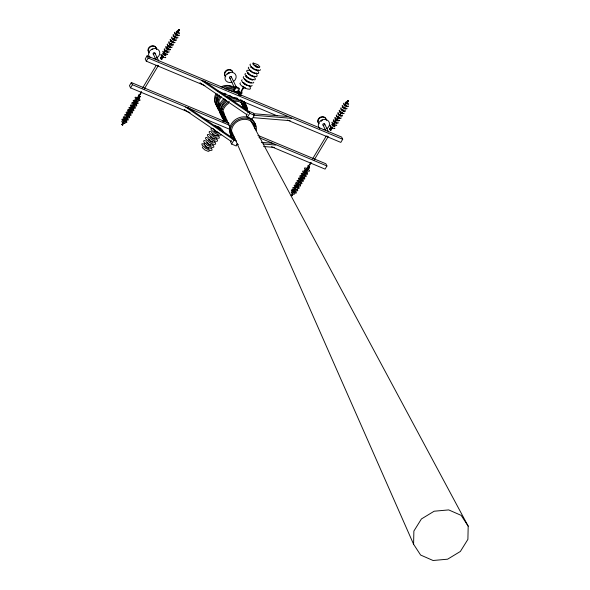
<?xml version="1.0" encoding="UTF-8"?>
<svg xmlns="http://www.w3.org/2000/svg" width="590" height="590" viewBox="0 0 590 590"><rect width="100%" height="100%" fill="white"/><g stroke="black" fill="none" stroke-linecap="round" stroke-linejoin="round"><path stroke-width="0.89" d="M121.813 124.579L122.676 124.984L121.813 124.579L137.817 97.815M122.676 125.036L124.092 122.632M130.928 107.653L131.644 108.531M133.753 102.94L135.722 104.194M291.261 195.268L292.131 195.666L291.261 195.268L307.589 168.534M292.131 195.725L293.024 193.999M413.59 544.253L413.878 531.052L421.408 518.957L434.151 511.22L448.702 509.908L461.166 515.372L468.187 526.155L467.9 539.363L460.37 551.451L447.626 559.187L433.067 560.5L420.611 555.035L413.59 544.253L231.391 130.604M242.018 93.294L241.797 90.875L244.149 87.062M141.408 91.435L139.963 94.252L138.311 95.16M140.295 94.511L141.386 92.379M310.495 162.825L309.411 164.934L307.759 165.849M309.743 165.193L311.203 162.353M239.673 95.551L240.963 93.132L240.875 92.424L240.012 92.04L238.721 94.459L239.887 92.409L240.809 93.279L239.887 92.409M238.825 95.005L240.012 92.04M239.621 94.909L240.875 92.424M287.3 120.058L340.821 142.404L342.702 139.27L341.625 137.064L147.094 55.821L145.214 58.963L146.283 61.168L204.9 85.646M229.031 123.325L131.341 82.526L129.453 85.661L130.53 87.866L189.995 112.705M146.283 61.168L148.171 58.027L147.094 55.821M130.53 87.866L132.418 84.731L131.341 82.526M142.581 88.05L156.232 65.298M137.603 97.468L138.857 95.366L139.705 95.72L140.132 96.605L138.879 98.7L137.603 97.468L138.444 97.815M138.031 98.346L139.292 96.251L138.857 95.366M125.036 121.061L131.15 110.861M132.094 109.29L136.799 101.443M137.743 99.88L138.687 98.36L137.817 97.903M144.24 89.024L158.363 65.49M138.938 98.39L139.963 96.686L139.638 96.03M235.521 86.553L233.537 89.857L234.06 90.926L237.305 92.276L239.282 88.979L238.758 87.91L235.521 86.553L236.037 87.622L239.282 88.979M234.06 90.926L236.037 87.622M222.791 121.157L223.728 119.586M222.946 121.142L223.772 119.777M223.654 121.061L224.473 119.689M223.691 121.252L224.628 119.682M223.603 121.488L224.539 119.925M224.053 122.086L225.284 120.028M247.114 113.855L246.318 115.19L247.365 117.351L252.011 119.291L254.415 115.279L253.368 113.125L248.722 111.186L247.918 112.52M231.361 140.56L230.557 141.895L231.612 144.048L236.258 145.988L237.46 143.99M232.165 139.225L232.962 137.89L234.016 140.044L236.339 141.01M247.365 117.351L249.769 113.339L248.722 111.186M231.612 144.048L234.016 140.044M307.051 168.15L308.312 166.048L309.153 166.402L309.588 167.287L308.327 169.382L307.051 168.15L307.899 168.504M312.508 158.998L326.167 136.246M307.486 169.035L308.74 166.933L308.312 166.048M305.31 173.703L306.203 172.029M307.198 170.562L308.091 168.895M308.393 169.072L309.411 167.376L309.094 166.712M314.131 160.023L328.254 136.489M257.911 135.383L325.872 163.762L326.949 165.974L325.06 169.109L271.548 146.763M243.729 86.826L241.354 90.698L241.576 93.117M160.51 58.159L161.815 56.043L163.106 57.245L161.8 59.354L160.51 58.159L161.8 59.354M162.021 56.441L162.877 56.839L162.021 56.441L165.82 50.275M166.764 48.734L168.666 45.666M175.311 34.928L178.63 29.507L179.493 30.068L178.63 29.559M163.496 54.199L165.871 50.364M175.363 35.017L178.681 29.648M160.974 58.978L162.641 56.426L163.106 57.245M166.196 51.463L168.098 48.395M169.042 46.861L170.945 43.793M173.312 39.958L175.215 36.89M177.59 33.055L179.485 29.987M329.604 129.07L330.909 126.953L332.2 128.155L330.894 130.265L329.604 129.07L330.894 130.265M332.539 125.021L333.49 123.487M334.434 121.946L336.337 118.878M345.829 103.538L347.724 100.418L348.587 100.978L347.724 100.47M332.59 125.109L334.965 121.275M344.457 105.927L347.776 100.558M330.068 129.889L331.374 127.772M330.43 129.446L331.3 128.045M332.915 126.216L335.769 121.606M336.713 120.072L338.616 117.004M339.56 115.47L341.463 112.402M346.684 103.965L348.579 100.897M250.455 64.059L249.894 64.87C251.856 68.263 256.038 70.402 259.91 70.446L260.478 69.635M248.781 67.194L248.22 68.005C250.182 71.397 254.364 73.536 258.236 73.58L258.804 72.769L257.948 71.324M245.44 73.47L244.872 74.274C246.834 77.666 251.016 79.805 254.895 79.849L255.455 79.038L254.607 77.592M243.766 76.604L243.198 77.408L244.054 78.861L248.781 82.047M242.092 79.739L241.524 80.542L242.379 81.995L247.107 85.181M240.418 82.873L239.857 83.684C241.819 87.069 246.001 89.208 249.872 89.252L250.44 88.441L249.791 85.557M248.132 72.437L247.756 72.983C249.061 75.24 251.849 76.663 254.43 76.693L254.806 76.154M246.458 75.572L246.082 76.117C247.387 78.374 250.175 79.805 252.763 79.827L253.14 79.289M244.784 78.706L244.407 79.252L246.34 81.346L249.865 82.932L251.089 82.961L251.465 82.423M258.155 69.886L257.778 70.424C255.197 70.394 252.409 68.971 251.097 66.707M256.48 73.02L256.104 73.558L253.147 72.939L251.355 71.943L249.423 69.841M253.789 82.172L253.221 82.984L251.392 82.939L248.051 81.752M252.114 85.307L251.547 86.118L249.718 86.074L246.377 84.886M212.4 128.273L211.08 128.539L211.095 129.675L214.79 133.163L217.474 134.586L219.782 135.25L221.11 134.977M214.598 130.346L214.067 130.914L215.564 132.33L217.585 133.17L218.116 132.603M210.571 131.319L209.251 131.585L209.266 132.721L212.96 136.209L215.645 137.632L217.953 138.296L219.281 138.031L219.259 136.895L217.902 135.198M212.769 133.392L212.238 133.967L213.735 135.376L215.756 136.224L216.287 135.656M208.742 134.365L207.422 134.638L207.437 135.766L211.131 139.262L213.816 140.678L216.124 141.349L217.452 141.076L217.43 139.941L216.073 138.252M210.94 136.445L210.416 137.013L212.997 138.997L214.465 139.159L213.912 138.016M206.913 137.411L205.593 137.684L205.615 138.82L209.303 142.308L211.987 143.731L214.295 144.395L215.623 144.122L215.601 142.987L214.244 141.298M209.111 139.491L208.587 140.059L211.168 142.05L212.636 142.205L212.083 141.062M205.084 140.457L203.764 140.73L203.786 141.866L207.474 145.354L212.474 147.441L213.794 147.168L213.772 146.04L212.872 144.911M207.282 142.537L206.758 143.105L209.339 145.096L210.807 145.251L210.254 144.108M205.453 145.583L204.929 146.15L206.419 147.566L208.447 148.415L208.971 147.839M212.732 145.081L210.306 144.816L208.521 143.872L206.058 141.541L206.043 140.789M210.903 148.127L208.477 147.869L206.692 146.917L204.229 144.594L204.214 143.835M134.306 106.547L132.603 105.831M132.898 108.899L132.175 108.811M131.482 111.252L129.778 110.537M177.907 34.581L177.214 34.449M174.972 39.316L174.279 39.183M172.044 44.058L171.351 43.926M168.386 45.932C167.435 46.64 171.638 47.997 169.352 46.374M169.116 48.8L168.416 48.66M165.451 50.674C164.499 51.374 168.71 52.731 166.417 51.116M166.181 53.535L165.488 53.402M345.534 107.859L344.84 107.727M342.606 112.602L341.905 112.461M338.948 114.475C338.387 115.655 342.473 116.193 339.39 114.63M336.012 119.209C335.459 120.397 339.545 120.935 336.455 119.364M331.219 127.263L332.2 128.155M249.105 82.113L249.85 82.128M249.415 86.096L244.666 84.481L242.733 82.386M253.693 113.715L286.998 116.451M253.752 115.234L291.556 118.332M253.235 117.661L290.14 120.684M261.341 142.338L272.145 143.222M263.199 144.004L275.803 145.037M236.583 144.285L238.382 144.432M263.582 146.504L274.387 147.389M214.229 125.22L219.222 127.307L221.56 129.107L222.917 130.796L222.939 131.931M216.427 127.3L217.363 127.565M219.163 133.075L214.281 130.486L213.359 128.598M204.804 143.953L201.935 143.776L201.957 144.911L205.644 148.4L210.645 150.487L211.965 150.214L211.943 149.086L211.043 147.957M137.322 101.126L136.334 100.713M134.004 103.818C131.695 103.287 136.047 106.178 134.992 104.437M131.179 108.523C128.701 108.287 134.218 110.927 131.71 108.803M126.946 115.581C124.468 115.345 129.984 117.993 127.47 115.861M124.121 120.294C121.643 120.05 127.16 122.698 124.645 120.567M303.459 174.5C300.981 174.264 306.498 176.904 303.983 174.78M304.912 174.92L303.924 174.507M300.635 179.205C298.156 178.969 303.673 181.617 301.158 179.485M299.219 181.558C296.918 181.034 301.261 183.925 300.207 182.185M300.671 181.986L299.691 181.572M296.394 186.27C294.093 185.739 298.437 188.63 297.382 186.89M293.569 190.976C291.268 190.445 295.612 193.336 294.558 191.603M253.154 64.406L258.944 67.621M250.617 67.238L253.221 68.13M251.547 71.265L248.943 70.38L247.114 70.328L246.546 71.139C248.508 74.532 252.69 76.671 256.569 76.715L257.129 75.904L256.643 73.743M247.269 73.514L249.88 74.399M245.595 76.648L248.206 77.533M176.189 36.971L174.765 36.182M173.261 41.706L171.838 40.916M346.308 105.352L346.75 105.514M169.883 46.293L170.326 46.448M167.361 48.454C165.001 48.063 170.399 50.821 167.885 48.749M343.373 110.094L343.822 110.249M166.955 51.028L167.398 51.183M340.445 114.836L340.887 114.991M163.961 53.956C161.741 53.941 167.531 56.161 163.961 53.956L163.777 53.638A1.925 0.502 31.7 0 0 163.098 54.228A1.925 0.502 31.7 0 0 165.856 55.497A1.925 0.502 31.7 0 0 163.777 53.638M338.977 117.203L339.42 117.358M337.51 119.571L337.959 119.726M336.049 121.938L336.492 122.093M334.582 124.313L335.024 124.468M333.055 124.866C330.835 124.851 336.625 127.071 333.055 124.866L332.871 124.549A1.925 0.502 31.7 0 0 332 124.955A1.925 0.502 31.7 0 0 334.714 126.459A1.925 0.502 31.7 0 0 333.733 125.021M148.171 58.027L342.702 139.27M217.644 90.971L277.108 115.802M249.769 113.339L254.415 115.279M132.418 84.731L229.252 125.176M258.988 137.588L326.949 165.974M202.739 118.022L230.771 129.734M139.292 96.251L140.132 96.605M308.74 166.933L309.588 167.287M240.101 92.748L240.963 93.132M157.405 65.269L157.84 65.475M307.265 169.315C304.138 167.744 308.445 171.572 307.722 169.662M306.321 171.675L305.074 170.731M303.039 177.14L301.792 176.196M301.099 179.22L301.63 179.493M137.809 98.626C134.682 97.062 138.997 100.89 138.267 98.972M298.334 184.191C295.207 182.62 299.521 186.455 298.791 184.537M295.509 188.903C292.382 187.332 296.696 191.16 295.966 189.25M332.126 127.152L332.642 127.44M163.032 56.242L163.548 56.529M203.808 80.904L249.319 111.93M201.382 80.343L248.412 112.402M199.966 82.696L246.996 114.762M188.048 107.609L232.807 138.119M185.629 107.048L232.659 139.107M184.213 109.401L231.243 141.46M343.859 107.092L344.317 107.439M340.932 111.827L341.389 112.174M337.996 116.569L338.454 116.916M335.068 121.304L335.526 121.651M176.69 34.154L175.953 33.313M173.305 38.549L173.762 38.896M170.37 43.291L170.827 43.63M170.82 44.007C173.327 46.079 167.936 43.328 170.296 43.719L170.112 43.395A1.925 0.502 31.7 0 0 169.242 43.808A1.925 0.502 31.7 0 0 171.956 45.312A1.925 0.502 31.7 0 0 170.967 43.874M167.442 48.026L167.899 48.373M164.507 52.768L164.964 53.115M326.853 135.899L327.221 136.187M255.905 69.62L257.269 70.756M252.564 75.889L253.921 77.025M250.89 79.031L252.247 80.159M246.967 81.147L245.794 79.871M245.293 84.282L244.12 83.006M214.679 129.903L215.232 130.582M240.845 102.24L244.326 108.737M250.861 120.921L468.187 526.155M324.64 123.966L328.549 131.99M323.003 124.969L325.739 130.589M308.135 168.991L308.327 169.382M231.295 76.811L236.642 87.77M229.657 77.814L235.004 88.773M154.882 53.041L158.799 61.065M153.245 54.044L155.989 59.664M138.635 98.206L138.879 98.7M216.914 97.748L218.027 100.278M218.772 101.959L220.254 105.33M221.368 107.859L222.113 109.541M222.85 111.23L230.277 128.074M219.945 129.557L219.952 130.014M218.204 135.184L218.219 135.936L217.334 136.12L214.008 134.727L211.544 132.403L211.53 131.644M216.375 138.23L216.39 138.989L215.505 139.166L212.179 137.772L209.716 135.449L209.701 134.69M214.546 141.276L214.561 142.035L213.676 142.212L210.35 140.826L207.887 138.495L207.872 137.743M209.059 150.421L209.074 151.173L208.189 151.357L204.863 149.963L202.4 147.64L202.385 146.881M221.125 86.951A9.617 8.267 -26 0 1 231.708 86.76M219.229 106.318A12.102 10.406 -26 0 1 217.894 105.013M216.729 105.721A13.467 11.579 -26 0 1 215.785 93.972M222.474 87.497A13.467 11.579 -26 0 1 234.99 87.268M238.957 90.72A13.467 11.579 -26 0 1 240.145 93.065M218.573 108.287A13.467 11.579 -26 0 1 217.26 93.876M224.775 88.124A13.467 11.579 -26 0 1 235.639 88.596M237.903 90.123A13.467 11.579 -26 0 1 240.064 92.778M222.312 109.076A12.102 10.406 -26 0 1 220.645 108.199M216.611 102.269A12.102 10.406 -26 0 1 218.035 94.946M225.653 89.068A12.102 10.406 -26 0 1 234.164 89.333M241.937 102.704A12.102 10.406 -26 0 1 241.671 104.327M224.252 113.051A12.102 10.406 -26 0 1 222.585 112.174M219.48 108.84A12.102 10.406 -26 0 1 221.538 96.834M224.303 94.547A12.102 10.406 -26 0 1 225.867 93.699M218.838 107.52A12.102 10.406 -26 0 1 217.776 104.002M243.146 103.567A13.467 11.579 -26 0 1 242.365 106.252M224.451 114.482A13.467 11.579 -26 0 1 222.777 113.789M219.31 111.016A13.467 11.579 -26 0 1 220.254 96.472M222.814 94.142A13.467 11.579 -26 0 1 224.266 93.205M231.781 91.214A13.467 11.579 -26 0 1 241.037 95.337M218.669 109.688A13.467 11.579 -26 0 1 219.605 95.152M228.581 90.108A13.467 11.579 -26 0 1 233.692 90.137M236.929 91.244A13.467 11.579 -26 0 1 239.828 93.375M240.388 94.017A13.467 11.579 -26 0 1 241.354 95.425M226.885 120.98A12.102 10.406 -26 0 1 228.595 103.361M234.503 101.303A12.102 10.406 -26 0 1 246.229 109.836M231.855 100.624A13.467 11.579 -26 0 1 247.557 111.466M228.743 123.288A13.467 11.579 -26 0 1 221.353 113.103A13.467 11.579 -26 0 1 229.348 101.598M222.961 118.502A13.467 11.579 -26 0 1 226.464 101.62M230.366 99.577A13.467 11.579 -26 0 1 237.991 98.943M240.395 99.666A13.467 11.579 -26 0 1 246.915 108.39M227.054 120.139A12.102 10.406 -26 0 1 222.423 114.63M244.518 104.998A12.102 10.406 -26 0 1 245.617 109.416M234.931 138.51A12.102 10.406 -26 0 1 238.81 120.684A12.102 10.406 -26 0 1 255.094 128.834M235.897 140.685A13.467 11.579 -26 0 1 231.479 126.194A13.467 11.579 -26 0 1 247.181 118.31A13.467 11.579 -26 0 1 256.267 130.471M231.789 136.592A13.467 11.579 -26 0 1 232.726 122.056A13.467 11.579 -26 0 1 248.375 117.447M249.216 117.764A13.467 11.579 -26 0 1 255.736 126.481M234.289 137.19A12.102 10.406 -26 0 1 230.897 130.906M253.339 123.089A12.102 10.406 -26 0 1 254.445 127.506M153.584 54.324A0.959 0.826 -26 0 1 153.26 53.196A0.959 0.826 -26 0 1 154.543 52.761A0.959 0.826 -26 0 1 154.868 53.889M150.074 57.577A5.767 4.963 -26 0 1 151.615 49.361A5.767 4.963 -26 0 1 159.691 52.141A5.767 4.963 -26 0 1 153.503 58.757M151.542 49.663A0.959 0.826 -26 0 1 152.825 49.236M149.322 52.923A4.322 3.717 -26 0 1 150.834 46.662A4.322 3.717 -26 0 1 156.645 49.413M148.326 51.441A4.322 3.717 -26 0 1 151.32 45.946A4.322 3.717 -26 0 1 156.424 48.97M323.807 125.323A0.959 0.826 -26 0 1 322.9 124.409A0.959 0.826 -26 0 1 324.153 123.642A0.959 0.826 -26 0 1 324.625 124.822M319.079 123.848A4.322 3.717 -26 0 1 320.584 117.587A4.322 3.717 -26 0 1 326.395 120.338M318.866 123.406A4.322 3.717 -26 0 1 319.714 117.528A4.322 3.717 -26 0 1 325.864 118.634M321.277 121.444A0.959 0.826 -26 0 1 322.575 120.161M319.824 128.502A5.767 4.963 -26 0 1 320.348 121.002A5.767 4.963 -26 0 1 328.512 121.142A5.767 4.963 -26 0 1 326.779 128.62M325.459 129.284A5.767 4.963 -26 0 1 323.261 129.689M230.461 78.168A0.959 0.826 -26 0 1 229.554 77.253A0.959 0.826 -26 0 1 230.815 76.486A0.959 0.826 -26 0 1 231.28 77.666M227.349 74.016A2.758 2.375 -26 0 1 229.82 72.777M232.121 82.128A5.767 4.963 -26 0 1 225.011 77.202A5.767 4.963 -26 0 1 233.721 72.85A5.767 4.963 -26 0 1 233.441 81.464M225.505 76.221A4.322 3.717 -26 0 1 226.361 70.335A4.322 3.717 -26 0 1 232.512 71.442M225.771 76.766A4.322 3.717 -26 0 1 226.626 70.881A4.322 3.717 -26 0 1 232.777 71.987M227.851 73.942A0.959 0.826 -26 0 1 229.274 73.072M304.396 177.28A1.925 0.59 31 0 1 302.338 177.03A1.925 0.59 31 0 1 301.593 175.503M305.502 175.252A2.884 0.885 31 0 1 305.155 176.624A2.884 0.885 31 0 1 301.438 174.264A2.884 0.885 31 0 1 303.076 173.711M305.812 174.928A1.925 0.59 31 0 1 303.754 174.677A1.925 0.59 31 0 1 303.009 173.15M307.678 171.815A1.925 0.59 31 0 1 305.62 171.565A1.925 0.59 31 0 1 304.875 170.038M302.677 179.965A2.884 0.885 31 0 1 302.331 181.337A2.884 0.885 31 0 1 298.614 178.977A2.884 0.885 31 0 1 300.251 178.423M301.571 181.993A1.925 0.59 31 0 1 299.514 181.742A1.925 0.59 31 0 1 298.769 180.208M302.987 179.633A1.925 0.59 31 0 1 300.93 179.382A1.925 0.59 31 0 1 300.185 177.856M304.093 177.605A2.884 0.885 31 0 1 303.747 178.984A2.884 0.885 31 0 1 300.022 176.617A2.884 0.885 31 0 1 301.66 176.063M299.853 184.67A2.884 0.885 31 0 1 299.506 186.042A2.884 0.885 31 0 1 295.789 183.682A2.884 0.885 31 0 1 297.426 183.129M298.747 186.698A1.925 0.59 31 0 1 296.689 186.447A1.925 0.59 31 0 1 295.944 184.921M301.269 182.317A2.884 0.885 31 0 1 300.922 183.689A2.884 0.885 31 0 1 297.198 181.329A2.884 0.885 31 0 1 298.835 180.776M300.163 184.346A1.925 0.59 31 0 1 298.54 184.346A1.925 0.59 31 0 1 296.925 182.642M298.444 187.023A2.884 0.885 31 0 1 298.098 188.394A2.884 0.885 31 0 1 294.373 186.034A2.884 0.885 31 0 1 296.01 185.481M297.338 189.051A1.925 0.59 31 0 1 295.28 188.8A1.925 0.59 31 0 1 294.535 187.273M295.62 191.728A2.884 0.885 31 0 1 295.273 193.107A2.884 0.885 31 0 1 291.548 190.74A2.884 0.885 31 0 1 293.186 190.186M294.513 193.756A1.925 0.59 31 0 1 292.456 193.505A1.925 0.59 31 0 1 291.711 191.979M297.028 189.375A2.884 0.885 31 0 1 296.681 190.747A2.884 0.885 31 0 1 292.965 188.387A2.884 0.885 31 0 1 294.602 187.834M295.922 191.403A1.925 0.59 31 0 1 293.864 191.153A1.925 0.59 31 0 1 293.119 189.626M133.222 109.275A2.884 0.885 31 0 1 132.883 110.647A2.884 0.885 31 0 1 129.158 108.287A2.884 0.885 31 0 1 130.796 107.734M133.532 108.951A1.925 0.59 31 0 1 131.474 108.7A1.925 0.59 31 0 1 130.729 107.174M132.123 111.303A1.925 0.59 31 0 1 130.066 111.053A1.925 0.59 31 0 1 129.321 109.526M134.638 106.923A2.884 0.885 31 0 1 134.631 108.361A2.884 0.885 31 0 1 131.069 106.488A2.884 0.885 31 0 1 131.076 105.05M136.047 104.57A2.884 0.885 31 0 1 135.707 105.942A2.884 0.885 31 0 1 131.983 103.582A2.884 0.885 31 0 1 133.62 103.029M134.948 106.598A1.925 0.59 31 0 1 133.318 106.598A1.925 0.59 31 0 1 131.703 104.895M138.222 101.133A1.925 0.59 31 0 1 136.165 100.883A1.925 0.59 31 0 1 135.42 99.356M138.2 98.25A2.884 0.885 31 0 1 139.601 100.551A2.884 0.885 31 0 1 135.479 98.383A2.884 0.885 31 0 1 136.902 97.564M136.356 104.246A1.925 0.59 31 0 1 134.299 103.995A1.925 0.59 31 0 1 133.554 102.461M136.334 101.362A2.884 0.885 31 0 1 137.736 103.663A2.884 0.885 31 0 1 133.613 101.495A2.884 0.885 31 0 1 135.036 100.676M128.989 116.341A2.884 0.885 31 0 1 128.642 117.712A2.884 0.885 31 0 1 124.925 115.352A2.884 0.885 31 0 1 126.562 114.799M127.883 118.369A1.925 0.59 31 0 1 126.26 118.369A1.925 0.59 31 0 1 124.645 116.665M125.058 123.074A1.925 0.59 31 0 1 123 122.823A1.925 0.59 31 0 1 122.255 121.297M126.164 121.046A2.884 0.885 31 0 1 125.818 122.418A2.884 0.885 31 0 1 122.101 120.058A2.884 0.885 31 0 1 123.738 119.505M127.573 118.693A2.884 0.885 31 0 1 127.565 120.131A2.884 0.885 31 0 1 124.011 118.258A2.884 0.885 31 0 1 124.018 116.82M126.474 120.721A1.925 0.59 31 0 1 124.416 120.471A1.925 0.59 31 0 1 123.671 118.944M129.298 116.016A1.925 0.59 31 0 1 127.241 115.758A1.925 0.59 31 0 1 126.496 114.231M130.397 113.981A2.884 0.885 31 0 1 130.058 115.36A2.884 0.885 31 0 1 126.334 113A2.884 0.885 31 0 1 127.971 112.439M131.813 111.628A2.884 0.885 31 0 1 131.467 113.007A2.884 0.885 31 0 1 127.75 110.64A2.884 0.885 31 0 1 129.387 110.087M130.707 113.656A1.925 0.59 31 0 1 128.65 113.405A1.925 0.59 31 0 1 127.905 111.879M243.515 103.176A12.102 10.406 -26 0 1 243.773 107.483M225.343 116.621A12.102 10.406 -26 0 1 222.415 114.276M243.847 103.626A12.102 10.406 -26 0 1 244.422 108.803M225.985 117.948A12.102 10.406 -26 0 1 222.526 114.895M221.132 111.54A12.102 10.406 -26 0 1 226.162 100.337M229.296 98.641A12.102 10.406 -26 0 1 237.121 98.08M245.846 106.2A13.467 11.579 -26 0 1 245.543 109.777M225.358 119.084A13.467 11.579 -26 0 1 225.395 99.437M228.455 97.711A13.467 11.579 -26 0 1 231.811 96.723M244.127 101.31A13.467 11.579 -26 0 1 245.742 105.352M244.334 101.51A13.467 11.579 -26 0 1 245.093 104.032M221.25 114.984A13.467 11.579 -26 0 1 224.075 98.626M226.995 96.76A13.467 11.579 -26 0 1 230.336 95.573M341.079 117.801A2.884 0.752 31.7 0 1 338.107 117.218A2.884 0.752 31.7 0 1 336.897 115.094M340.061 114.784A1.925 0.502 31.7 0 1 341.05 116.223A1.925 0.502 31.7 0 1 338.336 114.718A1.925 0.502 31.7 0 1 339.206 114.305M338.601 117.152A1.925 0.502 31.7 0 1 339.582 118.59A1.925 0.502 31.7 0 1 336.868 117.085A1.925 0.502 31.7 0 1 337.738 116.672M339.611 120.168A2.884 0.752 31.7 0 1 336.639 119.586A2.884 0.752 31.7 0 1 335.43 117.462M338.151 122.543A2.884 0.752 31.7 0 1 335.172 121.96A2.884 0.752 31.7 0 1 333.969 119.829M337.886 120.087A1.925 0.502 31.7 0 1 337.723 120.884A1.925 0.502 31.7 0 1 335.253 119.283A1.925 0.502 31.7 0 1 336.278 119.047M334.744 128.037A2.884 0.752 31.7 0 1 331.772 127.462A2.884 0.752 31.7 0 1 330.562 125.331M336.418 122.454A1.925 0.502 31.7 0 1 336.256 123.251A1.925 0.502 31.7 0 1 333.793 121.658A1.925 0.502 31.7 0 1 334.81 121.415M336.683 124.91A2.884 0.752 31.7 0 1 333.711 124.328A2.884 0.752 31.7 0 1 332.502 122.204M345.475 110.691A2.884 0.752 31.7 0 1 342.502 110.109A2.884 0.752 31.7 0 1 341.293 107.985M344.464 107.675A1.925 0.502 31.7 0 1 345.445 109.113A1.925 0.502 31.7 0 1 342.731 107.609A1.925 0.502 31.7 0 1 343.601 107.196M347.392 102.933A1.925 0.502 31.7 0 1 348.38 104.378A1.925 0.502 31.7 0 1 345.666 102.874A1.925 0.502 31.7 0 1 346.536 102.461M348.41 105.957A2.884 0.752 31.7 0 1 345.43 105.374A2.884 0.752 31.7 0 1 344.228 103.25M346.942 108.324A2.884 0.752 31.7 0 1 343.97 107.741A2.884 0.752 31.7 0 1 342.761 105.617M345.924 105.308A1.925 0.502 31.7 0 1 346.913 106.746A1.925 0.502 31.7 0 1 344.199 105.241A1.925 0.502 31.7 0 1 345.069 104.828M344.014 113.066A2.884 0.752 31.7 0 1 341.035 112.484A2.884 0.752 31.7 0 1 339.833 110.352M342.997 110.042A1.925 0.502 31.7 0 1 343.985 111.481A1.925 0.502 31.7 0 1 341.271 109.976A1.925 0.502 31.7 0 1 342.141 109.57M342.547 115.434A2.884 0.752 31.7 0 1 339.575 114.851A2.884 0.752 31.7 0 1 338.365 112.727M341.529 112.41A1.925 0.502 31.7 0 1 342.517 113.855A1.925 0.502 31.7 0 1 339.803 112.351A1.925 0.502 31.7 0 1 340.673 111.938M171.985 46.89A2.884 0.752 31.7 0 1 169.013 46.308A2.884 0.752 31.7 0 1 167.803 44.184M169.507 46.241A1.925 0.502 31.7 0 1 170.488 47.679A1.925 0.502 31.7 0 1 167.774 46.175A1.925 0.502 31.7 0 1 168.644 45.769M170.517 49.258A2.884 0.752 31.7 0 1 167.545 48.682A2.884 0.752 31.7 0 1 166.336 46.551M169.057 51.632A2.884 0.752 31.7 0 1 166.078 51.05A2.884 0.752 31.7 0 1 164.876 48.918M168.792 49.177A1.925 0.502 31.7 0 1 168.629 49.973A1.925 0.502 31.7 0 1 166.159 48.373A1.925 0.502 31.7 0 1 167.184 48.137M165.65 57.127A2.884 0.752 31.7 0 1 162.678 56.552A2.884 0.752 31.7 0 1 161.468 54.42M167.324 51.544A1.925 0.502 31.7 0 1 167.162 52.34A1.925 0.502 31.7 0 1 164.698 50.747A1.925 0.502 31.7 0 1 165.716 50.504M167.59 54A2.884 0.752 31.7 0 1 164.617 53.417A2.884 0.752 31.7 0 1 163.408 51.293M176.381 39.781A2.884 0.752 31.7 0 1 173.408 39.198A2.884 0.752 31.7 0 1 172.199 37.074M175.37 36.764A1.925 0.502 31.7 0 1 176.351 38.203A1.925 0.502 31.7 0 1 173.637 36.698A1.925 0.502 31.7 0 1 174.507 36.285M179.316 35.046A2.884 0.752 31.7 0 1 176.336 34.463A2.884 0.752 31.7 0 1 175.134 32.339M177.848 37.413A2.884 0.752 31.7 0 1 174.876 36.831A2.884 0.752 31.7 0 1 173.667 34.707M176.83 34.397A1.925 0.502 31.7 0 1 177.819 35.835A1.925 0.502 31.7 0 1 175.105 34.331A1.925 0.502 31.7 0 1 175.975 33.918M174.92 42.156A2.884 0.752 31.7 0 1 171.941 41.573A2.884 0.752 31.7 0 1 170.739 39.441M173.903 39.132A1.925 0.502 31.7 0 1 174.891 40.57A1.925 0.502 31.7 0 1 172.177 39.073A1.925 0.502 31.7 0 1 173.047 38.66M173.453 44.523A2.884 0.752 31.7 0 1 170.481 43.94A2.884 0.752 31.7 0 1 169.271 41.816M172.435 41.499A1.925 0.502 31.7 0 1 173.423 42.945A1.925 0.502 31.7 0 1 170.709 41.44A1.925 0.502 31.7 0 1 171.579 41.027M245.211 87.453A1.571 0.465 31.5 0 1 243.832 87.46A1.571 0.465 31.5 0 1 242.866 86.081M255.197 66.191A1.571 0.465 31.5 0 1 255.883 65.844A1.571 0.465 31.5 0 1 257.683 67.09A1.571 0.465 31.5 0 1 256.997 67.437M256.303 67.105A1.571 0.465 31.5 0 1 255.64 66.648M124.807 117.853L126.776 119.099L124.807 117.853M127.632 113.14L129.601 114.394L127.632 113.14M129.048 110.787L131.017 112.034L129.048 110.787M131.872 106.082L133.834 107.328L131.872 106.082M134.697 101.377L136.659 102.623L134.697 101.377M301.32 176.764L303.29 178.01L301.32 176.764M304.145 172.059L306.114 173.305L304.145 172.059M161.749 56.352L160.694 58.063L161.041 58.676L162.095 56.965L161.749 56.352M330.843 127.263L329.788 128.974L330.135 129.586L331.189 127.868L330.843 127.263M253.147 63.034L252.771 63.573C254.076 65.837 256.871 67.26 259.453 67.29L259.829 66.751L257.896 64.649L253.147 63.034M337.48 116.842C337.406 118.45 340.895 118.118 337.48 116.842M334.545 121.584C334.478 123.192 337.967 122.853 334.545 121.584M303.349 172.464A2.884 0.885 31 0 0 307.56 174.227A2.884 0.885 31 0 0 304.484 171.358A2.884 0.885 31 0 0 303.349 172.464M305.214 169.352A2.884 0.885 31 0 0 309.425 171.115A2.884 0.885 31 0 0 306.35 168.246A2.884 0.885 31 0 0 305.214 169.352M217.961 127.418A1.571 0.443 34 0 0 220.247 128.878A1.571 0.443 34 0 0 219.303 127.484A1.571 0.443 34 0 0 217.961 127.418M176.764 32.148A1.925 0.502 31.7 0 0 179.515 33.409A1.925 0.502 31.7 0 0 177.442 31.55A1.925 0.502 31.7 0 0 176.764 32.148"/></g></svg>
